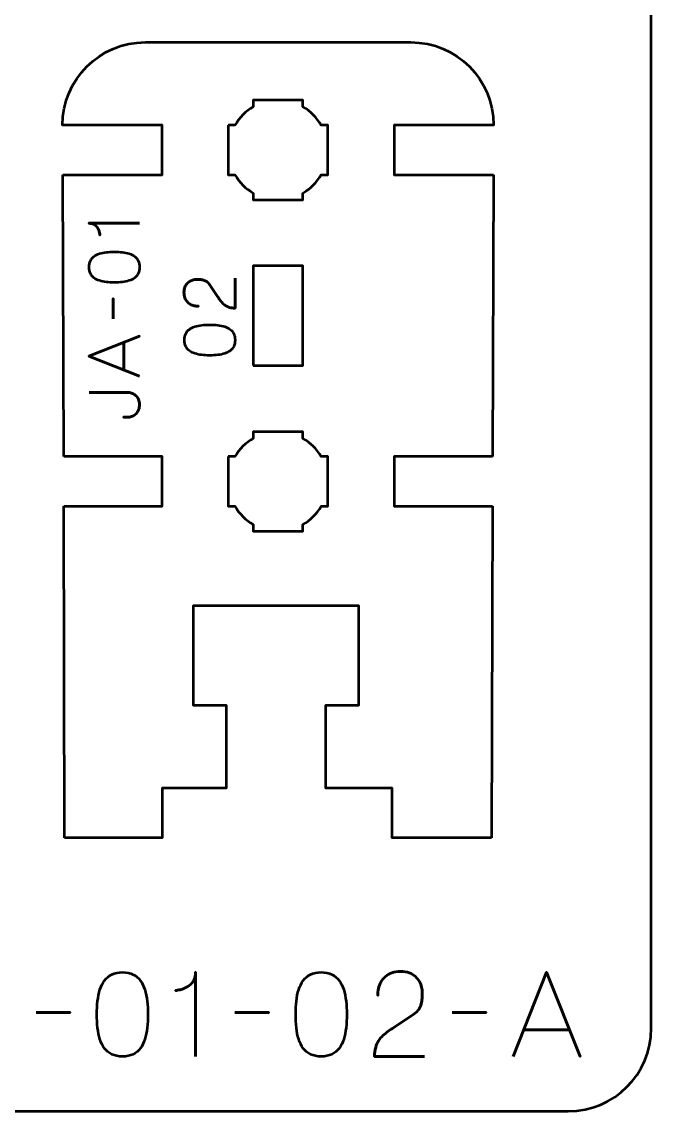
# Model space of a CAD drawing. Header units: centimetres. Extents: x -21 to 0, y -29.7 to 0.
# Drawn here: x -3.8 to 0, y -29.7 to -23.13 of the extents above; entities that cross this region are included whole.
import ezdxf

# ---------------------------------------------------------------- set-up
doc = ezdxf.new("R2010")
doc.units = ezdxf.units.CM
doc.header["$MEASUREMENT"] = 0
doc.layers.add('Layer 1', color=7, linetype='Continuous')

msp = doc.modelspace()

# ---------------------------------------------------------------- linework, layer by layer
at = {"layer": 'Layer 1', "color": 1, "lineweight": 53}
msp.add_open_spline([(-21.00003, -29.19995), (-21.00003, -29.19995), (-21.00003, -3.49992), (-21.00003, -3.49992), (-21.00003, -3.49992), (-21.00003, -3.41709), (-20.93286, -3.34992), (-20.85003, -3.34992), (-20.85003, -3.34992), (-20.7672, -3.34992), (-20.70003, -3.28275), (-20.70003, -3.19992), (-20.70003, -3.19992), (-20.70003, -3.11709), (-20.7672, -3.04992), (-20.85003, -3.04992), (-20.85003, -3.04992), (-20.93286, -3.04992), (-21.00003, -2.98275), (-21.00003, -2.89992), (-21.00003, -2.89992), (-21.00003, -2.81709), (-20.93286, -2.74992), (-20.85003, -2.74992), (-20.85003, -2.74992), (-20.7672, -2.74992), (-20.70003, -2.68275), (-20.70003, -2.59992), (-20.70003, -2.59992), (-20.70003, -2.51709), (-20.7672, -2.44992), (-20.85003, -2.44992), (-20.85003, -2.44992), (-20.93286, -2.44992), (-21.00003, -2.38275), (-21.00003, -2.29992), (-21.00003, -2.29992), (-21.00003, -2.21709), (-20.93286, -2.14992), (-20.85003, -2.14992), (-20.85003, -2.14992), (-20.7672, -2.14992), (-20.70003, -2.08275), (-20.70003, -1.99992), (-20.70003, -1.99992), (-20.70003, -1.91709), (-20.7672, -1.84992), (-20.85003, -1.84992), (-20.85003, -1.84992), (-20.93286, -1.84992), (-21.00003, -1.78275), (-21.00003, -1.69992), (-21.00003, -1.69992), (-21.00003, -1.61709), (-20.93286, -1.54992), (-20.85003, -1.54992), (-20.85003, -1.54992), (-20.7672, -1.54992), (-20.70003, -1.48275), (-20.70003, -1.39992), (-20.70003, -1.39992), (-20.70003, -1.31709), (-20.7672, -1.24992), (-20.85003, -1.24992), (-20.85003, -1.24992), (-20.93286, -1.24992), (-21.00003, -1.18275), (-21.00003, -1.09992), (-21.00003, -1.09992), (-21.00003, -1.09992), (-21.00003, -0.49992), (-21.00003, -0.49992), (-21.00003, -0.49992), (-21.00003, -0.22295), (-20.77694, 0.00004), (-20.49994, 0.00004), (-20.49994, 0.00004), (-20.49994, 0.00004), (-0.50008, 0.00004), (-0.50008, 0.00004), (-0.50008, 0.00004), (-0.22294, 0.00004), (0.00002, -0.22295), (0.00002, -0.49992), (0.00002, -0.49992), (0.00002, -0.49992), (0.00002, -29.19995), (0.00002, -29.19995), (0.00002, -29.19995), (0.00002, -29.47695), (-0.22294, -29.70004), (-0.50008, -29.70004), (-0.50008, -29.70004), (-0.50008, -29.70004), (-20.49994, -29.70004), (-20.49994, -29.70004), (-20.49994, -29.70004), (-20.77694, -29.70004), (-21.00003, -29.47695), (-21.00003, -29.19995)], degree=3, knots=[0, 0, 0, 0, 0.04, 0.04, 0.04, 0.04, 0.08, 0.08, 0.08, 0.08, 0.12, 0.12, 0.12, 0.12, 0.16, 0.16, 0.16, 0.16, 0.2, 0.2, 0.2, 0.2, 0.24, 0.24, 0.24, 0.24, 0.28, 0.28, 0.28, 0.28, 0.32, 0.32, 0.32, 0.32, 0.36, 0.36, 0.36, 0.36, 0.4, 0.4, 0.4, 0.4, 0.44, 0.44, 0.44, 0.44, 0.48, 0.48, 0.48, 0.48, 0.52, 0.52, 0.52, 0.52, 0.56, 0.56, 0.56, 0.56, 0.6, 0.6, 0.6, 0.6, 0.64, 0.64, 0.64, 0.64, 0.68, 0.68, 0.68, 0.68, 0.72, 0.72, 0.72, 0.72, 0.76, 0.76, 0.76, 0.76, 0.8, 0.8, 0.8, 0.8, 0.84, 0.84, 0.84, 0.84, 0.88, 0.88, 0.88, 0.88, 0.92, 0.92, 0.92, 0.92, 0.96, 0.96, 0.96, 0.96, 1, 1, 1, 1], dxfattribs=at)
at = {"layer": 'Layer 1', "lineweight": 53}
for points, knots in [([(-3.54883, -24.05), (-3.54883, -24.05), (-2.95, -24.05), (-2.95, -24.05), (-2.95, -24.05), (-2.95, -24.05), (-2.95, -23.75), (-2.95, -23.75), (-2.95, -23.75), (-2.95, -23.75), (-3.55, -23.75), (-3.55, -23.75), (-3.55, -23.75), (-3.55, -23.47391), (-3.32609, -23.25), (-3.05, -23.25), (-3.05, -23.25), (-3.05, -23.25), (-1.45, -23.25), (-1.45, -23.25), (-1.45, -23.25), (-1.17391, -23.25), (-0.95, -23.47391), (-0.95, -23.75), (-0.95, -23.75), (-0.95, -23.75), (-1.55, -23.75), (-1.55, -23.75), (-1.55, -23.75), (-1.55, -23.75), (-1.55, -24.05), (-1.55, -24.05), (-1.55, -24.05), (-1.55, -24.05), (-0.95094, -24.05), (-0.95094, -24.05)], [0, 0, 0, 0, 0.1111111, 0.1111111, 0.1111111, 0.1111111, 0.2222222, 0.2222222, 0.2222222, 0.2222222, 0.3333333, 0.3333333, 0.3333333, 0.3333333, 0.4444444, 0.4444444, 0.4444444, 0.4444444, 0.5555556, 0.5555556, 0.5555556, 0.5555556, 0.6666667, 0.6666667, 0.6666667, 0.6666667, 0.7777778, 0.7777778, 0.7777778, 0.7777778, 0.8888889, 0.8888889, 0.8888889, 0.8888889, 1, 1, 1, 1]), ([(-2.55, -23.75), (-2.55, -23.75), (-2.50985, -23.75), (-2.50985, -23.75), (-2.50985, -23.75), (-2.4835, -23.70447), (-2.44553, -23.6665), (-2.4, -23.64015), (-2.4, -23.64015), (-2.4, -23.64015), (-2.4, -23.6), (-2.4, -23.6), (-2.4, -23.6), (-2.4, -23.6), (-2.25, -23.6), (-2.25, -23.6), (-2.25, -23.6), (-2.25, -23.6), (-2.1, -23.6), (-2.1, -23.6), (-2.1, -23.6), (-2.1, -23.6), (-2.1, -23.64015), (-2.1, -23.64015), (-2.1, -23.64015), (-2.05447, -23.6665), (-2.0165, -23.70447), (-1.99015, -23.75), (-1.99015, -23.75), (-1.99015, -23.75), (-1.95, -23.75), (-1.95, -23.75), (-1.95, -23.75), (-1.95, -23.75), (-1.95, -23.9), (-1.95, -23.9), (-1.95, -23.9), (-1.95, -23.9), (-1.95, -24.05), (-1.95, -24.05), (-1.95, -24.05), (-1.95, -24.05), (-1.99015, -24.05), (-1.99015, -24.05), (-1.99015, -24.05), (-2.0165, -24.09553), (-2.05447, -24.1335), (-2.1, -24.15985), (-2.1, -24.15985), (-2.1, -24.15985), (-2.1, -24.2), (-2.1, -24.2), (-2.1, -24.2), (-2.1, -24.2), (-2.25, -24.2), (-2.25, -24.2), (-2.25, -24.2), (-2.25, -24.2), (-2.4, -24.2), (-2.4, -24.2), (-2.4, -24.2), (-2.4, -24.2), (-2.4, -24.15985), (-2.4, -24.15985), (-2.4, -24.15985), (-2.44553, -24.1335), (-2.4835, -24.09553), (-2.50985, -24.05), (-2.50985, -24.05), (-2.50985, -24.05), (-2.55, -24.05), (-2.55, -24.05), (-2.55, -24.05), (-2.55, -24.05), (-2.55, -23.9), (-2.55, -23.9), (-2.55, -23.9), (-2.55, -23.9), (-2.55, -23.75), (-2.55, -23.75)], [0, 0, 0, 0, 0.05, 0.05, 0.05, 0.05, 0.1, 0.1, 0.1, 0.1, 0.15, 0.15, 0.15, 0.15, 0.2, 0.2, 0.2, 0.2, 0.25, 0.25, 0.25, 0.25, 0.3, 0.3, 0.3, 0.3, 0.35, 0.35, 0.35, 0.35, 0.4, 0.4, 0.4, 0.4, 0.45, 0.45, 0.45, 0.45, 0.5, 0.5, 0.5, 0.5, 0.55, 0.55, 0.55, 0.55, 0.6, 0.6, 0.6, 0.6, 0.65, 0.65, 0.65, 0.65, 0.7, 0.7, 0.7, 0.7, 0.75, 0.75, 0.75, 0.75, 0.8, 0.8, 0.8, 0.8, 0.85, 0.85, 0.85, 0.85, 0.9, 0.9, 0.9, 0.9, 0.95, 0.95, 0.95, 0.95, 1, 1, 1, 1]), ([(-2.4, -25.2), (-2.4, -25.2), (-2.4, -24.6), (-2.4, -24.6), (-2.4, -24.6), (-2.4, -24.6), (-2.1, -24.6), (-2.1, -24.6), (-2.1, -24.6), (-2.1, -24.6), (-2.1, -25.2), (-2.1, -25.2), (-2.1, -25.2), (-2.1, -25.2), (-2.4, -25.2), (-2.4, -25.2)], [0, 0, 0, 0, 0.25, 0.25, 0.25, 0.25, 0.5, 0.5, 0.5, 0.5, 0.75, 0.75, 0.75, 0.75, 1, 1, 1, 1]), ([(-2.55, -25.75), (-2.55, -25.75), (-2.50985, -25.75), (-2.50985, -25.75), (-2.50985, -25.75), (-2.4835, -25.70447), (-2.44553, -25.6665), (-2.4, -25.64015), (-2.4, -25.64015), (-2.4, -25.64015), (-2.4, -25.6), (-2.4, -25.6), (-2.4, -25.6), (-2.4, -25.6), (-2.25, -25.6), (-2.25, -25.6), (-2.25, -25.6), (-2.25, -25.6), (-2.1, -25.6), (-2.1, -25.6), (-2.1, -25.6), (-2.1, -25.6), (-2.1, -25.64015), (-2.1, -25.64015), (-2.1, -25.64015), (-2.05447, -25.6665), (-2.0165, -25.70447), (-1.99015, -25.75), (-1.99015, -25.75), (-1.99015, -25.75), (-1.95, -25.75), (-1.95, -25.75), (-1.95, -25.75), (-1.95, -25.75), (-1.95, -25.9), (-1.95, -25.9), (-1.95, -25.9), (-1.95, -25.9), (-1.95, -26.05), (-1.95, -26.05), (-1.95, -26.05), (-1.95, -26.05), (-1.99015, -26.05), (-1.99015, -26.05), (-1.99015, -26.05), (-2.0165, -26.09553), (-2.05447, -26.1335), (-2.1, -26.15985), (-2.1, -26.15985), (-2.1, -26.15985), (-2.1, -26.2), (-2.1, -26.2), (-2.1, -26.2), (-2.1, -26.2), (-2.25, -26.2), (-2.25, -26.2), (-2.25, -26.2), (-2.25, -26.2), (-2.4, -26.2), (-2.4, -26.2), (-2.4, -26.2), (-2.4, -26.2), (-2.4, -26.15985), (-2.4, -26.15985), (-2.4, -26.15985), (-2.44553, -26.1335), (-2.4835, -26.09553), (-2.50985, -26.05), (-2.50985, -26.05), (-2.50985, -26.05), (-2.55, -26.05), (-2.55, -26.05), (-2.55, -26.05), (-2.55, -26.05), (-2.55, -25.9), (-2.55, -25.9), (-2.55, -25.9), (-2.55, -25.9), (-2.55, -25.75), (-2.55, -25.75)], [0, 0, 0, 0, 0.05, 0.05, 0.05, 0.05, 0.1, 0.1, 0.1, 0.1, 0.15, 0.15, 0.15, 0.15, 0.2, 0.2, 0.2, 0.2, 0.25, 0.25, 0.25, 0.25, 0.3, 0.3, 0.3, 0.3, 0.35, 0.35, 0.35, 0.35, 0.4, 0.4, 0.4, 0.4, 0.45, 0.45, 0.45, 0.45, 0.5, 0.5, 0.5, 0.5, 0.55, 0.55, 0.55, 0.55, 0.6, 0.6, 0.6, 0.6, 0.65, 0.65, 0.65, 0.65, 0.7, 0.7, 0.7, 0.7, 0.75, 0.75, 0.75, 0.75, 0.8, 0.8, 0.8, 0.8, 0.85, 0.85, 0.85, 0.85, 0.9, 0.9, 0.9, 0.9, 0.95, 0.95, 0.95, 0.95, 1, 1, 1, 1]), ([(-3.54101, -26.05), (-3.54101, -26.05), (-2.95, -26.05), (-2.95, -26.05), (-2.95, -26.05), (-2.95, -26.05), (-2.95, -25.75), (-2.95, -25.75), (-2.95, -25.75), (-2.95, -25.75), (-3.54219, -25.75), (-3.54219, -25.75)], [0, 0, 0, 0, 0.3333333, 0.3333333, 0.3333333, 0.3333333, 0.6666667, 0.6666667, 0.6666667, 0.6666667, 1, 1, 1, 1]), ([(-0.95625, -25.75), (-0.95625, -25.75), (-1.55, -25.75), (-1.55, -25.75), (-1.55, -25.75), (-1.55, -25.75), (-1.55, -26.05), (-1.55, -26.05), (-1.55, -26.05), (-1.55, -26.05), (-0.95719, -26.05), (-0.95719, -26.05)], [0, 0, 0, 0, 0.3333333, 0.3333333, 0.3333333, 0.3333333, 0.6666667, 0.6666667, 0.6666667, 0.6666667, 1, 1, 1, 1]), ([(-0.9625, -28.05), (-0.9625, -28.05), (-1.5625, -28.05), (-1.5625, -28.05), (-1.5625, -28.05), (-1.5625, -28.05), (-1.5625, -27.75), (-1.5625, -27.75), (-1.5625, -27.75), (-1.5625, -27.75), (-1.9625, -27.75), (-1.9625, -27.75), (-1.9625, -27.75), (-1.9625, -27.75), (-1.9625, -27.25), (-1.9625, -27.25), (-1.9625, -27.25), (-1.9625, -27.25), (-1.7625, -27.24999), (-1.7625, -27.24999), (-1.7625, -27.24999), (-1.7625, -27.24999), (-1.7625, -26.65), (-1.7625, -26.65), (-1.7625, -26.65), (-2.14583, -26.65), (-2.37917, -26.65), (-2.7625, -26.65), (-2.7625, -26.65), (-2.7625, -26.65), (-2.7625, -27.24999), (-2.7625, -27.24999), (-2.7625, -27.24999), (-2.7625, -27.24999), (-2.5625, -27.25), (-2.5625, -27.25), (-2.5625, -27.25), (-2.5625, -27.25), (-2.5625, -27.75001), (-2.5625, -27.75001), (-2.5625, -27.75001), (-2.5625, -27.75001), (-2.95, -27.75), (-2.95, -27.75), (-2.95, -27.75), (-2.95, -27.75), (-2.95, -28.05), (-2.95, -28.05), (-2.95, -28.05), (-2.95, -28.05), (-3.5375, -28.05), (-3.5375, -28.05)], [0, 0, 0, 0, 0.0769231, 0.0769231, 0.0769231, 0.0769231, 0.1538462, 0.1538462, 0.1538462, 0.1538462, 0.2307692, 0.2307692, 0.2307692, 0.2307692, 0.3076923, 0.3076923, 0.3076923, 0.3076923, 0.3846154, 0.3846154, 0.3846154, 0.3846154, 0.4615385, 0.4615385, 0.4615385, 0.4615385, 0.5384615, 0.5384615, 0.5384615, 0.5384615, 0.6153846, 0.6153846, 0.6153846, 0.6153846, 0.6923077, 0.6923077, 0.6923077, 0.6923077, 0.7692308, 0.7692308, 0.7692308, 0.7692308, 0.8461538, 0.8461538, 0.8461538, 0.8461538, 0.9230769, 0.9230769, 0.9230769, 0.9230769, 1, 1, 1, 1])]:
    msp.add_open_spline(points, degree=3, knots=knots, dxfattribs=at)
at = {"layer": 'Layer 1', "color": 3, "lineweight": 53}
for points in [[(-3.54219, -25.75), (-3.54219, -25.75), (-3.54883, -24.05), (-3.54883, -24.05)], [(-0.95094, -24.05), (-0.95094, -24.05), (-0.95625, -25.75), (-0.95625, -25.75)], [(-3.5375, -28.05), (-3.5375, -28.05), (-3.54101, -26.05), (-3.54101, -26.05)], [(-0.95719, -26.05), (-0.95719, -26.05), (-0.9625, -28.05), (-0.9625, -28.05)]]:
    msp.add_open_spline(points, degree=3, dxfattribs=at)
at = {"layer": 'Layer 1', "color": 5, "lineweight": 53}
for points, knots in [([(-3.08505, -24.34231), (-3.08505, -24.34231), (-3.39027, -24.34231), (-3.39027, -24.34231), (-3.39027, -24.34231), (-3.3799, -24.34238), (-3.37101, -24.34422), (-3.3636, -24.34775), (-3.3636, -24.34775), (-3.35612, -24.3512), (-3.34998, -24.35579), (-3.34505, -24.36143), (-3.34505, -24.36143), (-3.34011, -24.36708), (-3.33616, -24.37315), (-3.33319, -24.37964), (-3.33319, -24.37964), (-3.3303, -24.38613), (-3.32811, -24.39241), (-3.32677, -24.39848), (-3.32677, -24.39848), (-3.32536, -24.40461), (-3.32451, -24.40984), (-3.32423, -24.41428), (-3.32423, -24.41428), (-3.32451, -24.40984), (-3.32536, -24.40461), (-3.32677, -24.39848), (-3.32677, -24.39848), (-3.32811, -24.39241), (-3.3303, -24.38613), (-3.33319, -24.37964), (-3.33319, -24.37964), (-3.33616, -24.37315), (-3.34011, -24.36708), (-3.34505, -24.36143), (-3.34505, -24.36143), (-3.34998, -24.35579), (-3.35612, -24.3512), (-3.3636, -24.34775), (-3.3636, -24.34775), (-3.37101, -24.34422), (-3.3799, -24.34238), (-3.39027, -24.34231), (-3.39027, -24.34231), (-3.39027, -24.34231), (-3.08505, -24.34231), (-3.08505, -24.34231)], [0, 0, 0, 0, 0.0833333, 0.0833333, 0.0833333, 0.0833333, 0.1666667, 0.1666667, 0.1666667, 0.1666667, 0.25, 0.25, 0.25, 0.25, 0.3333333, 0.3333333, 0.3333333, 0.3333333, 0.4166667, 0.4166667, 0.4166667, 0.4166667, 0.5, 0.5, 0.5, 0.5, 0.5833333, 0.5833333, 0.5833333, 0.5833333, 0.6666667, 0.6666667, 0.6666667, 0.6666667, 0.75, 0.75, 0.75, 0.75, 0.8333333, 0.8333333, 0.8333333, 0.8333333, 0.9166667, 0.9166667, 0.9166667, 0.9166667, 1, 1, 1, 1]), ([(-3.08505, -24.60689), (-3.08512, -24.59208), (-3.08773, -24.57931), (-3.09281, -24.56865), (-3.09281, -24.56865), (-3.09789, -24.55807), (-3.10516, -24.54925), (-3.1144, -24.5422), (-3.1144, -24.5422), (-3.12371, -24.53521), (-3.13472, -24.52971), (-3.14742, -24.52562), (-3.14742, -24.52562), (-3.16012, -24.52159), (-3.17402, -24.5187), (-3.18926, -24.51708), (-3.18926, -24.51708), (-3.2045, -24.51538), (-3.22052, -24.51454), (-3.23745, -24.51461), (-3.23745, -24.51461), (-3.25431, -24.51454), (-3.27033, -24.51538), (-3.2855, -24.51708), (-3.2855, -24.51708), (-3.30067, -24.5187), (-3.31464, -24.52159), (-3.32734, -24.52562), (-3.32734, -24.52562), (-3.33997, -24.52971), (-3.35097, -24.53521), (-3.36036, -24.5422), (-3.36036, -24.5422), (-3.36967, -24.54925), (-3.37694, -24.55807), (-3.38202, -24.56865), (-3.38202, -24.56865), (-3.38717, -24.57931), (-3.38978, -24.59208), (-3.38985, -24.60689), (-3.38985, -24.60689), (-3.38978, -24.62171), (-3.38717, -24.63448), (-3.38202, -24.64514), (-3.38202, -24.64514), (-3.37694, -24.65572), (-3.36967, -24.66454), (-3.36036, -24.67159), (-3.36036, -24.67159), (-3.35097, -24.67858), (-3.33997, -24.68408), (-3.32734, -24.68817), (-3.32734, -24.68817), (-3.31464, -24.6922), (-3.30067, -24.69509), (-3.2855, -24.69671), (-3.2855, -24.69671), (-3.27033, -24.6984), (-3.25431, -24.69925), (-3.23745, -24.69918), (-3.23745, -24.69918), (-3.22052, -24.69925), (-3.2045, -24.6984), (-3.18926, -24.69671), (-3.18926, -24.69671), (-3.17402, -24.69509), (-3.16012, -24.6922), (-3.14742, -24.68817), (-3.14742, -24.68817), (-3.13472, -24.68408), (-3.12371, -24.67858), (-3.1144, -24.67159), (-3.1144, -24.67159), (-3.10516, -24.66454), (-3.09789, -24.65572), (-3.09281, -24.64514), (-3.09281, -24.64514), (-3.08773, -24.63448), (-3.08512, -24.62171), (-3.08505, -24.60689)], [0, 0, 0, 0, 0.05, 0.05, 0.05, 0.05, 0.1, 0.1, 0.1, 0.1, 0.15, 0.15, 0.15, 0.15, 0.2, 0.2, 0.2, 0.2, 0.25, 0.25, 0.25, 0.25, 0.3, 0.3, 0.3, 0.3, 0.35, 0.35, 0.35, 0.35, 0.4, 0.4, 0.4, 0.4, 0.45, 0.45, 0.45, 0.45, 0.5, 0.5, 0.5, 0.5, 0.55, 0.55, 0.55, 0.55, 0.6, 0.6, 0.6, 0.6, 0.65, 0.65, 0.65, 0.65, 0.7, 0.7, 0.7, 0.7, 0.75, 0.75, 0.75, 0.75, 0.8, 0.8, 0.8, 0.8, 0.85, 0.85, 0.85, 0.85, 0.9, 0.9, 0.9, 0.9, 0.95, 0.95, 0.95, 0.95, 1, 1, 1, 1]), ([(-3.08505, -24.60689), (-3.08512, -24.59208), (-3.08773, -24.57931), (-3.09281, -24.56865), (-3.09281, -24.56865), (-3.09789, -24.55807), (-3.10516, -24.54925), (-3.1144, -24.5422), (-3.1144, -24.5422), (-3.12371, -24.53521), (-3.13472, -24.52971), (-3.14742, -24.52562), (-3.14742, -24.52562), (-3.16012, -24.52159), (-3.17402, -24.5187), (-3.18926, -24.51708), (-3.18926, -24.51708), (-3.2045, -24.51538), (-3.22052, -24.51454), (-3.23745, -24.51461), (-3.23745, -24.51461), (-3.25431, -24.51454), (-3.27033, -24.51538), (-3.2855, -24.51708), (-3.2855, -24.51708), (-3.30067, -24.5187), (-3.31464, -24.52159), (-3.32734, -24.52562), (-3.32734, -24.52562), (-3.33997, -24.52971), (-3.35097, -24.53521), (-3.36036, -24.5422), (-3.36036, -24.5422), (-3.36967, -24.54925), (-3.37694, -24.55807), (-3.38202, -24.56865), (-3.38202, -24.56865), (-3.38717, -24.57931), (-3.38978, -24.59208), (-3.38985, -24.60689), (-3.38985, -24.60689), (-3.38978, -24.62171), (-3.38717, -24.63448), (-3.38202, -24.64514), (-3.38202, -24.64514), (-3.37694, -24.65572), (-3.36967, -24.66454), (-3.36036, -24.67159), (-3.36036, -24.67159), (-3.35097, -24.67858), (-3.33997, -24.68408), (-3.32734, -24.68817), (-3.32734, -24.68817), (-3.31464, -24.6922), (-3.30067, -24.69509), (-3.2855, -24.69671), (-3.2855, -24.69671), (-3.27033, -24.6984), (-3.25431, -24.69925), (-3.23745, -24.69918), (-3.23745, -24.69918), (-3.22052, -24.69925), (-3.2045, -24.6984), (-3.18926, -24.69671), (-3.18926, -24.69671), (-3.17402, -24.69509), (-3.16012, -24.6922), (-3.14742, -24.68817), (-3.14742, -24.68817), (-3.13472, -24.68408), (-3.12371, -24.67858), (-3.1144, -24.67159), (-3.1144, -24.67159), (-3.10516, -24.66454), (-3.09789, -24.65572), (-3.09281, -24.64514), (-3.09281, -24.64514), (-3.08773, -24.63448), (-3.08512, -24.62171), (-3.08505, -24.60689)], [0, 0, 0, 0, 0.05, 0.05, 0.05, 0.05, 0.1, 0.1, 0.1, 0.1, 0.15, 0.15, 0.15, 0.15, 0.2, 0.2, 0.2, 0.2, 0.25, 0.25, 0.25, 0.25, 0.3, 0.3, 0.3, 0.3, 0.35, 0.35, 0.35, 0.35, 0.4, 0.4, 0.4, 0.4, 0.45, 0.45, 0.45, 0.45, 0.5, 0.5, 0.5, 0.5, 0.55, 0.55, 0.55, 0.55, 0.6, 0.6, 0.6, 0.6, 0.65, 0.65, 0.65, 0.65, 0.7, 0.7, 0.7, 0.7, 0.75, 0.75, 0.75, 0.75, 0.8, 0.8, 0.8, 0.8, 0.85, 0.85, 0.85, 0.85, 0.9, 0.9, 0.9, 0.9, 0.95, 0.95, 0.95, 0.95, 1, 1, 1, 1]), ([(-2.50974, -24.67272), (-2.50974, -24.67272), (-2.50974, -24.85433), (-2.50974, -24.85433), (-2.50974, -24.85433), (-2.52202, -24.85398), (-2.53288, -24.85243), (-2.5422, -24.84981), (-2.5422, -24.84981), (-2.55151, -24.84713), (-2.55969, -24.84354), (-2.56675, -24.83909), (-2.56675, -24.83909), (-2.5738, -24.83457), (-2.58008, -24.82942), (-2.58559, -24.82357), (-2.58559, -24.82357), (-2.59116, -24.81771), (-2.59624, -24.81143), (-2.60104, -24.80466), (-2.60104, -24.80466), (-2.60577, -24.79789), (-2.61049, -24.7909), (-2.61515, -24.78363), (-2.61515, -24.78363), (-2.61515, -24.78363), (-2.66341, -24.71124), (-2.66341, -24.71124), (-2.66341, -24.71124), (-2.66863, -24.70384), (-2.67427, -24.69805), (-2.68048, -24.69396), (-2.68048, -24.69396), (-2.68662, -24.6898), (-2.69311, -24.6869), (-2.69989, -24.68514), (-2.69989, -24.68514), (-2.70673, -24.68345), (-2.71364, -24.68239), (-2.72077, -24.68204), (-2.72077, -24.68204), (-2.7279, -24.68168), (-2.73502, -24.68154), (-2.74215, -24.68161), (-2.74215, -24.68161), (-2.748, -24.68161), (-2.75428, -24.68239), (-2.76106, -24.68394), (-2.76106, -24.68394), (-2.76776, -24.68556), (-2.77446, -24.6881), (-2.78109, -24.6917), (-2.78109, -24.6917), (-2.78773, -24.6953), (-2.79379, -24.7001), (-2.7993, -24.70609), (-2.7993, -24.70609), (-2.80473, -24.71209), (-2.8091, -24.7195), (-2.81242, -24.72832), (-2.81242, -24.72832), (-2.81574, -24.73714), (-2.81743, -24.74751), (-2.8175, -24.7595), (-2.8175, -24.7595), (-2.81743, -24.77157), (-2.81574, -24.78222), (-2.81249, -24.7914), (-2.81249, -24.7914), (-2.80925, -24.80057), (-2.80473, -24.8084), (-2.79902, -24.81489), (-2.79902, -24.81489), (-2.7933, -24.82138), (-2.78667, -24.8266), (-2.77926, -24.83069), (-2.77926, -24.83069), (-2.77185, -24.83479), (-2.76395, -24.83775), (-2.75562, -24.83965), (-2.75562, -24.83965), (-2.7473, -24.84156), (-2.73883, -24.84248), (-2.73029, -24.84248), (-2.73029, -24.84248), (-2.73883, -24.84248), (-2.7473, -24.84156), (-2.75562, -24.83965), (-2.75562, -24.83965), (-2.76395, -24.83775), (-2.77185, -24.83479), (-2.77926, -24.83069), (-2.77926, -24.83069), (-2.78667, -24.8266), (-2.7933, -24.82138), (-2.79902, -24.81489), (-2.79902, -24.81489), (-2.80473, -24.8084), (-2.80925, -24.80057), (-2.81249, -24.7914), (-2.81249, -24.7914), (-2.81574, -24.78222), (-2.81743, -24.77157), (-2.8175, -24.7595), (-2.8175, -24.7595), (-2.81743, -24.74751), (-2.81574, -24.73714), (-2.81242, -24.72832), (-2.81242, -24.72832), (-2.8091, -24.7195), (-2.80473, -24.71209), (-2.7993, -24.70609), (-2.7993, -24.70609), (-2.79379, -24.7001), (-2.78773, -24.6953), (-2.78109, -24.6917), (-2.78109, -24.6917), (-2.77446, -24.6881), (-2.76776, -24.68556), (-2.76106, -24.68394), (-2.76106, -24.68394), (-2.75428, -24.68239), (-2.748, -24.68161), (-2.74215, -24.68161), (-2.74215, -24.68161), (-2.73502, -24.68154), (-2.7279, -24.68168), (-2.72077, -24.68204), (-2.72077, -24.68204), (-2.71364, -24.68239), (-2.70673, -24.68345), (-2.69989, -24.68514), (-2.69989, -24.68514), (-2.69311, -24.6869), (-2.68662, -24.6898), (-2.68048, -24.69396), (-2.68048, -24.69396), (-2.67427, -24.69805), (-2.66863, -24.70384), (-2.66341, -24.71124), (-2.66341, -24.71124), (-2.66341, -24.71124), (-2.61515, -24.78363), (-2.61515, -24.78363), (-2.61515, -24.78363), (-2.61049, -24.7909), (-2.60577, -24.79789), (-2.60104, -24.80466), (-2.60104, -24.80466), (-2.59624, -24.81143), (-2.59116, -24.81771), (-2.58559, -24.82357), (-2.58559, -24.82357), (-2.58008, -24.82942), (-2.5738, -24.83457), (-2.56675, -24.83909), (-2.56675, -24.83909), (-2.55969, -24.84354), (-2.55151, -24.84713), (-2.5422, -24.84981), (-2.5422, -24.84981), (-2.53288, -24.85243), (-2.52202, -24.85398), (-2.50974, -24.85433), (-2.50974, -24.85433), (-2.50974, -24.85433), (-2.50974, -24.67272), (-2.50974, -24.67272)], [0, 0, 0, 0, 0.0238095, 0.0238095, 0.0238095, 0.0238095, 0.047619, 0.047619, 0.047619, 0.047619, 0.0714286, 0.0714286, 0.0714286, 0.0714286, 0.0952381, 0.0952381, 0.0952381, 0.0952381, 0.1190476, 0.1190476, 0.1190476, 0.1190476, 0.1428571, 0.1428571, 0.1428571, 0.1428571, 0.1666667, 0.1666667, 0.1666667, 0.1666667, 0.1904762, 0.1904762, 0.1904762, 0.1904762, 0.2142857, 0.2142857, 0.2142857, 0.2142857, 0.2380952, 0.2380952, 0.2380952, 0.2380952, 0.2619048, 0.2619048, 0.2619048, 0.2619048, 0.2857143, 0.2857143, 0.2857143, 0.2857143, 0.3095238, 0.3095238, 0.3095238, 0.3095238, 0.3333333, 0.3333333, 0.3333333, 0.3333333, 0.3571429, 0.3571429, 0.3571429, 0.3571429, 0.3809524, 0.3809524, 0.3809524, 0.3809524, 0.4047619, 0.4047619, 0.4047619, 0.4047619, 0.4285714, 0.4285714, 0.4285714, 0.4285714, 0.452381, 0.452381, 0.452381, 0.452381, 0.4761905, 0.4761905, 0.4761905, 0.4761905, 0.5, 0.5, 0.5, 0.5, 0.5238095, 0.5238095, 0.5238095, 0.5238095, 0.547619, 0.547619, 0.547619, 0.547619, 0.5714286, 0.5714286, 0.5714286, 0.5714286, 0.5952381, 0.5952381, 0.5952381, 0.5952381, 0.6190476, 0.6190476, 0.6190476, 0.6190476, 0.6428571, 0.6428571, 0.6428571, 0.6428571, 0.6666667, 0.6666667, 0.6666667, 0.6666667, 0.6904762, 0.6904762, 0.6904762, 0.6904762, 0.7142857, 0.7142857, 0.7142857, 0.7142857, 0.7380952, 0.7380952, 0.7380952, 0.7380952, 0.7619048, 0.7619048, 0.7619048, 0.7619048, 0.7857143, 0.7857143, 0.7857143, 0.7857143, 0.8095238, 0.8095238, 0.8095238, 0.8095238, 0.8333333, 0.8333333, 0.8333333, 0.8333333, 0.8571429, 0.8571429, 0.8571429, 0.8571429, 0.8809524, 0.8809524, 0.8809524, 0.8809524, 0.9047619, 0.9047619, 0.9047619, 0.9047619, 0.9285714, 0.9285714, 0.9285714, 0.9285714, 0.952381, 0.952381, 0.952381, 0.952381, 0.9761905, 0.9761905, 0.9761905, 0.9761905, 1, 1, 1, 1]), ([(-3.24465, -24.91931), (-3.24465, -24.91931), (-3.24465, -24.79612), (-3.24465, -24.79612), (-3.24465, -24.79612), (-3.24465, -24.79612), (-3.24465, -24.91931), (-3.24465, -24.91931)], [0, 0, 0, 0, 0.5, 0.5, 0.5, 0.5, 1, 1, 1, 1]), ([(-2.50974, -25.04694), (-2.50981, -25.03213), (-2.51242, -25.01936), (-2.5175, -25.0087), (-2.5175, -25.0087), (-2.52258, -24.99812), (-2.52985, -24.9893), (-2.53909, -24.98225), (-2.53909, -24.98225), (-2.5484, -24.97526), (-2.55941, -24.96976), (-2.57211, -24.96567), (-2.57211, -24.96567), (-2.58481, -24.96164), (-2.59871, -24.95875), (-2.61395, -24.95713), (-2.61395, -24.95713), (-2.62919, -24.95543), (-2.64521, -24.95459), (-2.66214, -24.95466), (-2.66214, -24.95466), (-2.679, -24.95459), (-2.69502, -24.95543), (-2.71019, -24.95713), (-2.71019, -24.95713), (-2.72536, -24.95875), (-2.73933, -24.96164), (-2.75203, -24.96567), (-2.75203, -24.96567), (-2.76466, -24.96976), (-2.77566, -24.97526), (-2.78505, -24.98225), (-2.78505, -24.98225), (-2.79436, -24.9893), (-2.80163, -24.99812), (-2.80671, -25.0087), (-2.80671, -25.0087), (-2.81186, -25.01936), (-2.81447, -25.03213), (-2.81454, -25.04694), (-2.81454, -25.04694), (-2.81447, -25.06176), (-2.81186, -25.07453), (-2.80671, -25.08519), (-2.80671, -25.08519), (-2.80163, -25.09577), (-2.79436, -25.10459), (-2.78505, -25.11164), (-2.78505, -25.11164), (-2.77566, -25.11863), (-2.76466, -25.12413), (-2.75203, -25.12822), (-2.75203, -25.12822), (-2.73933, -25.13225), (-2.72536, -25.13514), (-2.71019, -25.13676), (-2.71019, -25.13676), (-2.69502, -25.13845), (-2.679, -25.1393), (-2.66214, -25.13923), (-2.66214, -25.13923), (-2.64521, -25.1393), (-2.62919, -25.13845), (-2.61395, -25.13676), (-2.61395, -25.13676), (-2.59871, -25.13514), (-2.58481, -25.13225), (-2.57211, -25.12822), (-2.57211, -25.12822), (-2.55941, -25.12413), (-2.5484, -25.11863), (-2.53909, -25.11164), (-2.53909, -25.11164), (-2.52985, -25.10459), (-2.52258, -25.09577), (-2.5175, -25.08519), (-2.5175, -25.08519), (-2.51242, -25.07453), (-2.50981, -25.06176), (-2.50974, -25.04694)], [0, 0, 0, 0, 0.05, 0.05, 0.05, 0.05, 0.1, 0.1, 0.1, 0.1, 0.15, 0.15, 0.15, 0.15, 0.2, 0.2, 0.2, 0.2, 0.25, 0.25, 0.25, 0.25, 0.3, 0.3, 0.3, 0.3, 0.35, 0.35, 0.35, 0.35, 0.4, 0.4, 0.4, 0.4, 0.45, 0.45, 0.45, 0.45, 0.5, 0.5, 0.5, 0.5, 0.55, 0.55, 0.55, 0.55, 0.6, 0.6, 0.6, 0.6, 0.65, 0.65, 0.65, 0.65, 0.7, 0.7, 0.7, 0.7, 0.75, 0.75, 0.75, 0.75, 0.8, 0.8, 0.8, 0.8, 0.85, 0.85, 0.85, 0.85, 0.9, 0.9, 0.9, 0.9, 0.95, 0.95, 0.95, 0.95, 1, 1, 1, 1]), ([(-2.50974, -25.04694), (-2.50981, -25.03213), (-2.51242, -25.01936), (-2.5175, -25.0087), (-2.5175, -25.0087), (-2.52258, -24.99812), (-2.52985, -24.9893), (-2.53909, -24.98225), (-2.53909, -24.98225), (-2.5484, -24.97526), (-2.55941, -24.96976), (-2.57211, -24.96567), (-2.57211, -24.96567), (-2.58481, -24.96164), (-2.59871, -24.95875), (-2.61395, -24.95713), (-2.61395, -24.95713), (-2.62919, -24.95543), (-2.64521, -24.95459), (-2.66214, -24.95466), (-2.66214, -24.95466), (-2.679, -24.95459), (-2.69502, -24.95543), (-2.71019, -24.95713), (-2.71019, -24.95713), (-2.72536, -24.95875), (-2.73933, -24.96164), (-2.75203, -24.96567), (-2.75203, -24.96567), (-2.76466, -24.96976), (-2.77566, -24.97526), (-2.78505, -24.98225), (-2.78505, -24.98225), (-2.79436, -24.9893), (-2.80163, -24.99812), (-2.80671, -25.0087), (-2.80671, -25.0087), (-2.81186, -25.01936), (-2.81447, -25.03213), (-2.81454, -25.04694), (-2.81454, -25.04694), (-2.81447, -25.06176), (-2.81186, -25.07453), (-2.80671, -25.08519), (-2.80671, -25.08519), (-2.80163, -25.09577), (-2.79436, -25.10459), (-2.78505, -25.11164), (-2.78505, -25.11164), (-2.77566, -25.11863), (-2.76466, -25.12413), (-2.75203, -25.12822), (-2.75203, -25.12822), (-2.73933, -25.13225), (-2.72536, -25.13514), (-2.71019, -25.13676), (-2.71019, -25.13676), (-2.69502, -25.13845), (-2.679, -25.1393), (-2.66214, -25.13923), (-2.66214, -25.13923), (-2.64521, -25.1393), (-2.62919, -25.13845), (-2.61395, -25.13676), (-2.61395, -25.13676), (-2.59871, -25.13514), (-2.58481, -25.13225), (-2.57211, -25.12822), (-2.57211, -25.12822), (-2.55941, -25.12413), (-2.5484, -25.11863), (-2.53909, -25.11164), (-2.53909, -25.11164), (-2.52985, -25.10459), (-2.52258, -25.09577), (-2.5175, -25.08519), (-2.5175, -25.08519), (-2.51242, -25.07453), (-2.50981, -25.06176), (-2.50974, -25.04694)], [0, 0, 0, 0, 0.05, 0.05, 0.05, 0.05, 0.1, 0.1, 0.1, 0.1, 0.15, 0.15, 0.15, 0.15, 0.2, 0.2, 0.2, 0.2, 0.25, 0.25, 0.25, 0.25, 0.3, 0.3, 0.3, 0.3, 0.35, 0.35, 0.35, 0.35, 0.4, 0.4, 0.4, 0.4, 0.45, 0.45, 0.45, 0.45, 0.5, 0.5, 0.5, 0.5, 0.55, 0.55, 0.55, 0.55, 0.6, 0.6, 0.6, 0.6, 0.65, 0.65, 0.65, 0.65, 0.7, 0.7, 0.7, 0.7, 0.75, 0.75, 0.75, 0.75, 0.8, 0.8, 0.8, 0.8, 0.85, 0.85, 0.85, 0.85, 0.9, 0.9, 0.9, 0.9, 0.95, 0.95, 0.95, 0.95, 1, 1, 1, 1]), ([(-3.08505, -25.26517), (-3.08505, -25.26517), (-3.39027, -25.1441), (-3.39027, -25.1441), (-3.39027, -25.1441), (-3.39027, -25.1441), (-3.08505, -25.0226), (-3.08505, -25.0226), (-3.08505, -25.0226), (-3.08505, -25.0226), (-3.39027, -25.1441), (-3.39027, -25.1441), (-3.39027, -25.1441), (-3.39027, -25.1441), (-3.08505, -25.26517), (-3.08505, -25.26517)], [0, 0, 0, 0, 0.25, 0.25, 0.25, 0.25, 0.5, 0.5, 0.5, 0.5, 0.75, 0.75, 0.75, 0.75, 1, 1, 1, 1]), ([(-3.18115, -25.22707), (-3.18115, -25.22707), (-3.18115, -25.06113), (-3.18115, -25.06113), (-3.18115, -25.06113), (-3.18115, -25.06113), (-3.18115, -25.22707), (-3.18115, -25.22707)], [0, 0, 0, 0, 0.5, 0.5, 0.5, 0.5, 1, 1, 1, 1]), ([(-3.38858, -25.36338), (-3.38858, -25.36338), (-3.15151, -25.3638), (-3.15151, -25.3638), (-3.15151, -25.3638), (-3.14375, -25.3638), (-3.13606, -25.36543), (-3.1283, -25.36853), (-3.1283, -25.36853), (-3.12061, -25.37171), (-3.11348, -25.37636), (-3.10706, -25.3825), (-3.10706, -25.3825), (-3.10057, -25.38871), (-3.09542, -25.39626), (-3.09147, -25.40522), (-3.09147, -25.40522), (-3.08759, -25.41425), (-3.08554, -25.42455), (-3.08547, -25.43619), (-3.08547, -25.43619), (-3.08547, -25.44784), (-3.08738, -25.45835), (-3.09112, -25.46766), (-3.09112, -25.46766), (-3.09493, -25.47698), (-3.10001, -25.48495), (-3.10643, -25.49151), (-3.10643, -25.49151), (-3.11285, -25.49814), (-3.1199, -25.50315), (-3.12774, -25.50668), (-3.12774, -25.50668), (-3.13557, -25.51021), (-3.14347, -25.51197), (-3.15151, -25.51197), (-3.15151, -25.51197), (-3.15151, -25.51197), (-3.18284, -25.51197), (-3.18284, -25.51197), (-3.18284, -25.51197), (-3.18284, -25.51197), (-3.15151, -25.51197), (-3.15151, -25.51197), (-3.15151, -25.51197), (-3.14347, -25.51197), (-3.13557, -25.51021), (-3.12774, -25.50668), (-3.12774, -25.50668), (-3.1199, -25.50315), (-3.11285, -25.49814), (-3.10643, -25.49151), (-3.10643, -25.49151), (-3.10001, -25.48495), (-3.09493, -25.47698), (-3.09112, -25.46766), (-3.09112, -25.46766), (-3.08738, -25.45835), (-3.08547, -25.44784), (-3.08547, -25.43619), (-3.08547, -25.43619), (-3.08554, -25.42455), (-3.08759, -25.41425), (-3.09147, -25.40522), (-3.09147, -25.40522), (-3.09542, -25.39626), (-3.10057, -25.38871), (-3.10706, -25.3825), (-3.10706, -25.3825), (-3.11348, -25.37636), (-3.12061, -25.37171), (-3.1283, -25.36853), (-3.1283, -25.36853), (-3.13606, -25.36543), (-3.14375, -25.3638), (-3.15151, -25.3638), (-3.15151, -25.3638), (-3.15151, -25.3638), (-3.38858, -25.36338), (-3.38858, -25.36338)], [0, 0, 0, 0, 0.05, 0.05, 0.05, 0.05, 0.1, 0.1, 0.1, 0.1, 0.15, 0.15, 0.15, 0.15, 0.2, 0.2, 0.2, 0.2, 0.25, 0.25, 0.25, 0.25, 0.3, 0.3, 0.3, 0.3, 0.35, 0.35, 0.35, 0.35, 0.4, 0.4, 0.4, 0.4, 0.45, 0.45, 0.45, 0.45, 0.5, 0.5, 0.5, 0.5, 0.55, 0.55, 0.55, 0.55, 0.6, 0.6, 0.6, 0.6, 0.65, 0.65, 0.65, 0.65, 0.7, 0.7, 0.7, 0.7, 0.75, 0.75, 0.75, 0.75, 0.8, 0.8, 0.8, 0.8, 0.85, 0.85, 0.85, 0.85, 0.9, 0.9, 0.9, 0.9, 0.95, 0.95, 0.95, 0.95, 1, 1, 1, 1]), ([(-1.36622, -29.36992), (-1.36622, -29.36992), (-1.66891, -29.36992), (-1.66891, -29.36992), (-1.66891, -29.36992), (-1.66832, -29.34946), (-1.66573, -29.33135), (-1.66138, -29.31583), (-1.66138, -29.31583), (-1.65691, -29.3003), (-1.65092, -29.28666), (-1.64351, -29.2749), (-1.64351, -29.2749), (-1.63598, -29.26315), (-1.6274, -29.25268), (-1.61764, -29.24351), (-1.61764, -29.24351), (-1.60788, -29.23422), (-1.59741, -29.22575), (-1.58612, -29.21775), (-1.58612, -29.21775), (-1.57483, -29.20988), (-1.56319, -29.202), (-1.55108, -29.19424), (-1.55108, -29.19424), (-1.55108, -29.19424), (-1.43043, -29.1138), (-1.43043, -29.1138), (-1.43043, -29.1138), (-1.41808, -29.1051), (-1.40844, -29.09557), (-1.40162, -29.08534), (-1.40162, -29.08534), (-1.39468, -29.07511), (-1.38986, -29.06429), (-1.38692, -29.05289), (-1.38692, -29.05289), (-1.3841, -29.0416), (-1.38233, -29.02996), (-1.38175, -29.0182), (-1.38175, -29.0182), (-1.38116, -29.00632), (-1.38092, -28.99444), (-1.38104, -28.98257), (-1.38104, -28.98257), (-1.38104, -28.97281), (-1.38233, -28.96234), (-1.38492, -28.95105), (-1.38492, -28.95105), (-1.38763, -28.93988), (-1.39186, -28.92871), (-1.39786, -28.91766), (-1.39786, -28.91766), (-1.40385, -28.9066), (-1.41185, -28.89649), (-1.42185, -28.88732), (-1.42185, -28.88732), (-1.43184, -28.87826), (-1.44419, -28.87097), (-1.45889, -28.86544), (-1.45889, -28.86544), (-1.47359, -28.85992), (-1.49087, -28.8571), (-1.51086, -28.85698), (-1.51086, -28.85698), (-1.53097, -28.8571), (-1.54873, -28.85992), (-1.56402, -28.86533), (-1.56402, -28.86533), (-1.5793, -28.87074), (-1.59236, -28.87826), (-1.60317, -28.88779), (-1.60317, -28.88779), (-1.61399, -28.89731), (-1.6227, -28.90837), (-1.62952, -28.92071), (-1.62952, -28.92071), (-1.63634, -28.93306), (-1.64128, -28.94623), (-1.64445, -28.96011), (-1.64445, -28.96011), (-1.64763, -28.97398), (-1.64915, -28.98809), (-1.64915, -29.00232), (-1.64915, -29.00232), (-1.64915, -28.98809), (-1.64763, -28.97398), (-1.64445, -28.96011), (-1.64445, -28.96011), (-1.64128, -28.94623), (-1.63634, -28.93306), (-1.62952, -28.92071), (-1.62952, -28.92071), (-1.6227, -28.90837), (-1.61399, -28.89731), (-1.60317, -28.88779), (-1.60317, -28.88779), (-1.59236, -28.87826), (-1.5793, -28.87074), (-1.56402, -28.86533), (-1.56402, -28.86533), (-1.54873, -28.85992), (-1.53097, -28.8571), (-1.51086, -28.85698), (-1.51086, -28.85698), (-1.49087, -28.8571), (-1.47359, -28.85992), (-1.45889, -28.86544), (-1.45889, -28.86544), (-1.44419, -28.87097), (-1.43184, -28.87826), (-1.42185, -28.88732), (-1.42185, -28.88732), (-1.41185, -28.89649), (-1.40385, -28.9066), (-1.39786, -28.91766), (-1.39786, -28.91766), (-1.39186, -28.92871), (-1.38763, -28.93988), (-1.38492, -28.95105), (-1.38492, -28.95105), (-1.38233, -28.96234), (-1.38104, -28.97281), (-1.38104, -28.98257), (-1.38104, -28.98257), (-1.38092, -28.99444), (-1.38116, -29.00632), (-1.38175, -29.0182), (-1.38175, -29.0182), (-1.38233, -29.02996), (-1.3841, -29.0416), (-1.38692, -29.05289), (-1.38692, -29.05289), (-1.38986, -29.06429), (-1.39468, -29.07511), (-1.40162, -29.08534), (-1.40162, -29.08534), (-1.40844, -29.09557), (-1.41808, -29.1051), (-1.43043, -29.1138), (-1.43043, -29.1138), (-1.43043, -29.1138), (-1.55108, -29.19424), (-1.55108, -29.19424), (-1.55108, -29.19424), (-1.56319, -29.202), (-1.57483, -29.20988), (-1.58612, -29.21775), (-1.58612, -29.21775), (-1.59741, -29.22575), (-1.60788, -29.23422), (-1.61764, -29.24351), (-1.61764, -29.24351), (-1.6274, -29.25268), (-1.63598, -29.26315), (-1.64351, -29.2749), (-1.64351, -29.2749), (-1.65092, -29.28666), (-1.65691, -29.3003), (-1.66138, -29.31583), (-1.66138, -29.31583), (-1.66573, -29.33135), (-1.66832, -29.34946), (-1.66891, -29.36992), (-1.66891, -29.36992), (-1.66891, -29.36992), (-1.36622, -29.36992), (-1.36622, -29.36992)], [0, 0, 0, 0, 0.0238095, 0.0238095, 0.0238095, 0.0238095, 0.047619, 0.047619, 0.047619, 0.047619, 0.0714286, 0.0714286, 0.0714286, 0.0714286, 0.0952381, 0.0952381, 0.0952381, 0.0952381, 0.1190476, 0.1190476, 0.1190476, 0.1190476, 0.1428571, 0.1428571, 0.1428571, 0.1428571, 0.1666667, 0.1666667, 0.1666667, 0.1666667, 0.1904762, 0.1904762, 0.1904762, 0.1904762, 0.2142857, 0.2142857, 0.2142857, 0.2142857, 0.2380952, 0.2380952, 0.2380952, 0.2380952, 0.2619048, 0.2619048, 0.2619048, 0.2619048, 0.2857143, 0.2857143, 0.2857143, 0.2857143, 0.3095238, 0.3095238, 0.3095238, 0.3095238, 0.3333333, 0.3333333, 0.3333333, 0.3333333, 0.3571429, 0.3571429, 0.3571429, 0.3571429, 0.3809524, 0.3809524, 0.3809524, 0.3809524, 0.4047619, 0.4047619, 0.4047619, 0.4047619, 0.4285714, 0.4285714, 0.4285714, 0.4285714, 0.452381, 0.452381, 0.452381, 0.452381, 0.4761905, 0.4761905, 0.4761905, 0.4761905, 0.5, 0.5, 0.5, 0.5, 0.5238095, 0.5238095, 0.5238095, 0.5238095, 0.547619, 0.547619, 0.547619, 0.547619, 0.5714286, 0.5714286, 0.5714286, 0.5714286, 0.5952381, 0.5952381, 0.5952381, 0.5952381, 0.6190476, 0.6190476, 0.6190476, 0.6190476, 0.6428571, 0.6428571, 0.6428571, 0.6428571, 0.6666667, 0.6666667, 0.6666667, 0.6666667, 0.6904762, 0.6904762, 0.6904762, 0.6904762, 0.7142857, 0.7142857, 0.7142857, 0.7142857, 0.7380952, 0.7380952, 0.7380952, 0.7380952, 0.7619048, 0.7619048, 0.7619048, 0.7619048, 0.7857143, 0.7857143, 0.7857143, 0.7857143, 0.8095238, 0.8095238, 0.8095238, 0.8095238, 0.8333333, 0.8333333, 0.8333333, 0.8333333, 0.8571429, 0.8571429, 0.8571429, 0.8571429, 0.8809524, 0.8809524, 0.8809524, 0.8809524, 0.9047619, 0.9047619, 0.9047619, 0.9047619, 0.9285714, 0.9285714, 0.9285714, 0.9285714, 0.952381, 0.952381, 0.952381, 0.952381, 0.9761905, 0.9761905, 0.9761905, 0.9761905, 1, 1, 1, 1]), ([(-3.18868, -29.36992), (-3.16398, -29.3698), (-3.1427, -29.36545), (-3.12494, -29.35698), (-3.12494, -29.35698), (-3.1073, -29.34852), (-3.0926, -29.33641), (-3.08084, -29.321), (-3.08084, -29.321), (-3.0692, -29.30548), (-3.06003, -29.28713), (-3.05321, -29.26597), (-3.05321, -29.26597), (-3.04651, -29.2448), (-3.04169, -29.22163), (-3.03898, -29.19623), (-3.03898, -29.19623), (-3.03616, -29.17083), (-3.03475, -29.14414), (-3.03487, -29.11592), (-3.03487, -29.11592), (-3.03475, -29.08781), (-3.03616, -29.06112), (-3.03898, -29.03584), (-3.03898, -29.03584), (-3.04169, -29.01055), (-3.04651, -28.98727), (-3.05321, -28.9661), (-3.05321, -28.9661), (-3.06003, -28.94506), (-3.0692, -28.92671), (-3.08084, -28.91107), (-3.08084, -28.91107), (-3.0926, -28.89555), (-3.1073, -28.88344), (-3.12494, -28.87497), (-3.12494, -28.87497), (-3.1427, -28.86639), (-3.16398, -28.86203), (-3.18868, -28.86192), (-3.18868, -28.86192), (-3.21337, -28.86203), (-3.23466, -28.86639), (-3.25241, -28.87497), (-3.25241, -28.87497), (-3.27005, -28.88344), (-3.28475, -28.89555), (-3.29651, -28.91107), (-3.29651, -28.91107), (-3.30815, -28.92671), (-3.31732, -28.94506), (-3.32414, -28.9661), (-3.32414, -28.9661), (-3.33085, -28.98727), (-3.33567, -29.01055), (-3.33837, -29.03584), (-3.33837, -29.03584), (-3.3412, -29.06112), (-3.34261, -29.08781), (-3.34249, -29.11592), (-3.34249, -29.11592), (-3.34261, -29.14414), (-3.3412, -29.17083), (-3.33837, -29.19623), (-3.33837, -29.19623), (-3.33567, -29.22163), (-3.33085, -29.2448), (-3.32414, -29.26597), (-3.32414, -29.26597), (-3.31732, -29.28713), (-3.30815, -29.30548), (-3.29651, -29.321), (-3.29651, -29.321), (-3.28475, -29.33641), (-3.27005, -29.34852), (-3.25241, -29.35698), (-3.25241, -29.35698), (-3.23466, -29.36545), (-3.21337, -29.3698), (-3.18868, -29.36992)], [0, 0, 0, 0, 0.05, 0.05, 0.05, 0.05, 0.1, 0.1, 0.1, 0.1, 0.15, 0.15, 0.15, 0.15, 0.2, 0.2, 0.2, 0.2, 0.25, 0.25, 0.25, 0.25, 0.3, 0.3, 0.3, 0.3, 0.35, 0.35, 0.35, 0.35, 0.4, 0.4, 0.4, 0.4, 0.45, 0.45, 0.45, 0.45, 0.5, 0.5, 0.5, 0.5, 0.55, 0.55, 0.55, 0.55, 0.6, 0.6, 0.6, 0.6, 0.65, 0.65, 0.65, 0.65, 0.7, 0.7, 0.7, 0.7, 0.75, 0.75, 0.75, 0.75, 0.8, 0.8, 0.8, 0.8, 0.85, 0.85, 0.85, 0.85, 0.9, 0.9, 0.9, 0.9, 0.95, 0.95, 0.95, 0.95, 1, 1, 1, 1]), ([(-3.18868, -29.36992), (-3.16398, -29.3698), (-3.1427, -29.36545), (-3.12494, -29.35698), (-3.12494, -29.35698), (-3.1073, -29.34852), (-3.0926, -29.33641), (-3.08084, -29.321), (-3.08084, -29.321), (-3.0692, -29.30548), (-3.06003, -29.28713), (-3.05321, -29.26597), (-3.05321, -29.26597), (-3.04651, -29.2448), (-3.04169, -29.22163), (-3.03898, -29.19623), (-3.03898, -29.19623), (-3.03616, -29.17083), (-3.03475, -29.14414), (-3.03487, -29.11592), (-3.03487, -29.11592), (-3.03475, -29.08781), (-3.03616, -29.06112), (-3.03898, -29.03584), (-3.03898, -29.03584), (-3.04169, -29.01055), (-3.04651, -28.98727), (-3.05321, -28.9661), (-3.05321, -28.9661), (-3.06003, -28.94506), (-3.0692, -28.92671), (-3.08084, -28.91107), (-3.08084, -28.91107), (-3.0926, -28.89555), (-3.1073, -28.88344), (-3.12494, -28.87497), (-3.12494, -28.87497), (-3.1427, -28.86639), (-3.16398, -28.86203), (-3.18868, -28.86192), (-3.18868, -28.86192), (-3.21337, -28.86203), (-3.23466, -28.86639), (-3.25241, -28.87497), (-3.25241, -28.87497), (-3.27005, -28.88344), (-3.28475, -28.89555), (-3.29651, -28.91107), (-3.29651, -28.91107), (-3.30815, -28.92671), (-3.31732, -28.94506), (-3.32414, -28.9661), (-3.32414, -28.9661), (-3.33085, -28.98727), (-3.33567, -29.01055), (-3.33837, -29.03584), (-3.33837, -29.03584), (-3.3412, -29.06112), (-3.34261, -29.08781), (-3.34249, -29.11592), (-3.34249, -29.11592), (-3.34261, -29.14414), (-3.3412, -29.17083), (-3.33837, -29.19623), (-3.33837, -29.19623), (-3.33567, -29.22163), (-3.33085, -29.2448), (-3.32414, -29.26597), (-3.32414, -29.26597), (-3.31732, -29.28713), (-3.30815, -29.30548), (-3.29651, -29.321), (-3.29651, -29.321), (-3.28475, -29.33641), (-3.27005, -29.34852), (-3.25241, -29.35698), (-3.25241, -29.35698), (-3.23466, -29.36545), (-3.21337, -29.3698), (-3.18868, -29.36992)], [0, 0, 0, 0, 0.05, 0.05, 0.05, 0.05, 0.1, 0.1, 0.1, 0.1, 0.15, 0.15, 0.15, 0.15, 0.2, 0.2, 0.2, 0.2, 0.25, 0.25, 0.25, 0.25, 0.3, 0.3, 0.3, 0.3, 0.35, 0.35, 0.35, 0.35, 0.4, 0.4, 0.4, 0.4, 0.45, 0.45, 0.45, 0.45, 0.5, 0.5, 0.5, 0.5, 0.55, 0.55, 0.55, 0.55, 0.6, 0.6, 0.6, 0.6, 0.65, 0.65, 0.65, 0.65, 0.7, 0.7, 0.7, 0.7, 0.75, 0.75, 0.75, 0.75, 0.8, 0.8, 0.8, 0.8, 0.85, 0.85, 0.85, 0.85, 0.9, 0.9, 0.9, 0.9, 0.95, 0.95, 0.95, 0.95, 1, 1, 1, 1]), ([(-2.7477, -29.36992), (-2.7477, -29.36992), (-2.7477, -28.86121), (-2.7477, -28.86121), (-2.7477, -28.86121), (-2.74782, -28.8785), (-2.75088, -28.89331), (-2.75676, -28.90566), (-2.75676, -28.90566), (-2.76252, -28.91813), (-2.77016, -28.92836), (-2.77957, -28.93659), (-2.77957, -28.93659), (-2.78898, -28.94482), (-2.79909, -28.95141), (-2.80991, -28.95634), (-2.80991, -28.95634), (-2.82073, -28.96117), (-2.8312, -28.96481), (-2.84131, -28.96705), (-2.84131, -28.96705), (-2.85154, -28.9694), (-2.86024, -28.97081), (-2.86765, -28.97128), (-2.86765, -28.97128), (-2.86024, -28.97081), (-2.85154, -28.9694), (-2.84131, -28.96705), (-2.84131, -28.96705), (-2.8312, -28.96481), (-2.82073, -28.96117), (-2.80991, -28.95634), (-2.80991, -28.95634), (-2.79909, -28.95141), (-2.78898, -28.94482), (-2.77957, -28.93659), (-2.77957, -28.93659), (-2.77016, -28.92836), (-2.76252, -28.91813), (-2.75676, -28.90566), (-2.75676, -28.90566), (-2.75088, -28.89331), (-2.74782, -28.8785), (-2.7477, -28.86121), (-2.7477, -28.86121), (-2.7477, -28.86121), (-2.7477, -29.36992), (-2.7477, -29.36992)], [0, 0, 0, 0, 0.0833333, 0.0833333, 0.0833333, 0.0833333, 0.1666667, 0.1666667, 0.1666667, 0.1666667, 0.25, 0.25, 0.25, 0.25, 0.3333333, 0.3333333, 0.3333333, 0.3333333, 0.4166667, 0.4166667, 0.4166667, 0.4166667, 0.5, 0.5, 0.5, 0.5, 0.5833333, 0.5833333, 0.5833333, 0.5833333, 0.6666667, 0.6666667, 0.6666667, 0.6666667, 0.75, 0.75, 0.75, 0.75, 0.8333333, 0.8333333, 0.8333333, 0.8333333, 0.9166667, 0.9166667, 0.9166667, 0.9166667, 1, 1, 1, 1]), ([(-1.98994, -29.36992), (-1.96524, -29.3698), (-1.94396, -29.36545), (-1.9262, -29.35698), (-1.9262, -29.35698), (-1.90856, -29.34852), (-1.89386, -29.33641), (-1.8821, -29.321), (-1.8821, -29.321), (-1.87046, -29.30548), (-1.86129, -29.28713), (-1.85447, -29.26597), (-1.85447, -29.26597), (-1.84777, -29.2448), (-1.84295, -29.22163), (-1.84024, -29.19623), (-1.84024, -29.19623), (-1.83742, -29.17083), (-1.83601, -29.14414), (-1.83613, -29.11592), (-1.83613, -29.11592), (-1.83601, -29.08781), (-1.83742, -29.06112), (-1.84024, -29.03584), (-1.84024, -29.03584), (-1.84295, -29.01055), (-1.84777, -28.98727), (-1.85447, -28.9661), (-1.85447, -28.9661), (-1.86129, -28.94506), (-1.87046, -28.92671), (-1.8821, -28.91107), (-1.8821, -28.91107), (-1.89386, -28.89555), (-1.90856, -28.88344), (-1.9262, -28.87497), (-1.9262, -28.87497), (-1.94396, -28.86639), (-1.96524, -28.86203), (-1.98994, -28.86192), (-1.98994, -28.86192), (-2.01463, -28.86203), (-2.03592, -28.86639), (-2.05367, -28.87497), (-2.05367, -28.87497), (-2.07131, -28.88344), (-2.08601, -28.89555), (-2.09777, -28.91107), (-2.09777, -28.91107), (-2.10941, -28.92671), (-2.11858, -28.94506), (-2.1254, -28.9661), (-2.1254, -28.9661), (-2.13211, -28.98727), (-2.13693, -29.01055), (-2.13963, -29.03584), (-2.13963, -29.03584), (-2.14246, -29.06112), (-2.14387, -29.08781), (-2.14375, -29.11592), (-2.14375, -29.11592), (-2.14387, -29.14414), (-2.14246, -29.17083), (-2.13963, -29.19623), (-2.13963, -29.19623), (-2.13693, -29.22163), (-2.13211, -29.2448), (-2.1254, -29.26597), (-2.1254, -29.26597), (-2.11858, -29.28713), (-2.10941, -29.30548), (-2.09777, -29.321), (-2.09777, -29.321), (-2.08601, -29.33641), (-2.07131, -29.34852), (-2.05367, -29.35698), (-2.05367, -29.35698), (-2.03592, -29.36545), (-2.01463, -29.3698), (-1.98994, -29.36992)], [0, 0, 0, 0, 0.05, 0.05, 0.05, 0.05, 0.1, 0.1, 0.1, 0.1, 0.15, 0.15, 0.15, 0.15, 0.2, 0.2, 0.2, 0.2, 0.25, 0.25, 0.25, 0.25, 0.3, 0.3, 0.3, 0.3, 0.35, 0.35, 0.35, 0.35, 0.4, 0.4, 0.4, 0.4, 0.45, 0.45, 0.45, 0.45, 0.5, 0.5, 0.5, 0.5, 0.55, 0.55, 0.55, 0.55, 0.6, 0.6, 0.6, 0.6, 0.65, 0.65, 0.65, 0.65, 0.7, 0.7, 0.7, 0.7, 0.75, 0.75, 0.75, 0.75, 0.8, 0.8, 0.8, 0.8, 0.85, 0.85, 0.85, 0.85, 0.9, 0.9, 0.9, 0.9, 0.95, 0.95, 0.95, 0.95, 1, 1, 1, 1]), ([(-1.98994, -29.36992), (-1.96524, -29.3698), (-1.94396, -29.36545), (-1.9262, -29.35698), (-1.9262, -29.35698), (-1.90856, -29.34852), (-1.89386, -29.33641), (-1.8821, -29.321), (-1.8821, -29.321), (-1.87046, -29.30548), (-1.86129, -29.28713), (-1.85447, -29.26597), (-1.85447, -29.26597), (-1.84777, -29.2448), (-1.84295, -29.22163), (-1.84024, -29.19623), (-1.84024, -29.19623), (-1.83742, -29.17083), (-1.83601, -29.14414), (-1.83613, -29.11592), (-1.83613, -29.11592), (-1.83601, -29.08781), (-1.83742, -29.06112), (-1.84024, -29.03584), (-1.84024, -29.03584), (-1.84295, -29.01055), (-1.84777, -28.98727), (-1.85447, -28.9661), (-1.85447, -28.9661), (-1.86129, -28.94506), (-1.87046, -28.92671), (-1.8821, -28.91107), (-1.8821, -28.91107), (-1.89386, -28.89555), (-1.90856, -28.88344), (-1.9262, -28.87497), (-1.9262, -28.87497), (-1.94396, -28.86639), (-1.96524, -28.86203), (-1.98994, -28.86192), (-1.98994, -28.86192), (-2.01463, -28.86203), (-2.03592, -28.86639), (-2.05367, -28.87497), (-2.05367, -28.87497), (-2.07131, -28.88344), (-2.08601, -28.89555), (-2.09777, -28.91107), (-2.09777, -28.91107), (-2.10941, -28.92671), (-2.11858, -28.94506), (-2.1254, -28.9661), (-2.1254, -28.9661), (-2.13211, -28.98727), (-2.13693, -29.01055), (-2.13963, -29.03584), (-2.13963, -29.03584), (-2.14246, -29.06112), (-2.14387, -29.08781), (-2.14375, -29.11592), (-2.14375, -29.11592), (-2.14387, -29.14414), (-2.14246, -29.17083), (-2.13963, -29.19623), (-2.13963, -29.19623), (-2.13693, -29.22163), (-2.13211, -29.2448), (-2.1254, -29.26597), (-2.1254, -29.26597), (-2.11858, -29.28713), (-2.10941, -29.30548), (-2.09777, -29.321), (-2.09777, -29.321), (-2.08601, -29.33641), (-2.07131, -29.34852), (-2.05367, -29.35698), (-2.05367, -29.35698), (-2.03592, -29.36545), (-2.01463, -29.3698), (-1.98994, -29.36992)], [0, 0, 0, 0, 0.05, 0.05, 0.05, 0.05, 0.1, 0.1, 0.1, 0.1, 0.15, 0.15, 0.15, 0.15, 0.2, 0.2, 0.2, 0.2, 0.25, 0.25, 0.25, 0.25, 0.3, 0.3, 0.3, 0.3, 0.35, 0.35, 0.35, 0.35, 0.4, 0.4, 0.4, 0.4, 0.45, 0.45, 0.45, 0.45, 0.5, 0.5, 0.5, 0.5, 0.55, 0.55, 0.55, 0.55, 0.6, 0.6, 0.6, 0.6, 0.65, 0.65, 0.65, 0.65, 0.7, 0.7, 0.7, 0.7, 0.75, 0.75, 0.75, 0.75, 0.8, 0.8, 0.8, 0.8, 0.85, 0.85, 0.85, 0.85, 0.9, 0.9, 0.9, 0.9, 0.95, 0.95, 0.95, 0.95, 1, 1, 1, 1]), ([(-0.83282, -29.36992), (-0.83282, -29.36992), (-0.63103, -28.86121), (-0.63103, -28.86121), (-0.63103, -28.86121), (-0.63103, -28.86121), (-0.42853, -29.36992), (-0.42853, -29.36992), (-0.42853, -29.36992), (-0.42853, -29.36992), (-0.63103, -28.86121), (-0.63103, -28.86121), (-0.63103, -28.86121), (-0.63103, -28.86121), (-0.83282, -29.36992), (-0.83282, -29.36992)], [0, 0, 0, 0, 0.25, 0.25, 0.25, 0.25, 0.5, 0.5, 0.5, 0.5, 0.75, 0.75, 0.75, 0.75, 1, 1, 1, 1]), ([(-3.70938, -29.10392), (-3.70938, -29.10392), (-3.50406, -29.10392), (-3.50406, -29.10392), (-3.50406, -29.10392), (-3.50406, -29.10392), (-3.70938, -29.10392), (-3.70938, -29.10392)], [0, 0, 0, 0, 0.5, 0.5, 0.5, 0.5, 1, 1, 1, 1]), ([(-2.51064, -29.10392), (-2.51064, -29.10392), (-2.30532, -29.10392), (-2.30532, -29.10392), (-2.30532, -29.10392), (-2.30532, -29.10392), (-2.51064, -29.10392), (-2.51064, -29.10392)], [0, 0, 0, 0, 0.5, 0.5, 0.5, 0.5, 1, 1, 1, 1]), ([(-1.19971, -29.10392), (-1.19971, -29.10392), (-0.99439, -29.10392), (-0.99439, -29.10392), (-0.99439, -29.10392), (-0.99439, -29.10392), (-1.19971, -29.10392), (-1.19971, -29.10392)], [0, 0, 0, 0, 0.5, 0.5, 0.5, 0.5, 1, 1, 1, 1]), ([(-0.76932, -29.20976), (-0.76932, -29.20976), (-0.49274, -29.20976), (-0.49274, -29.20976), (-0.49274, -29.20976), (-0.49274, -29.20976), (-0.76932, -29.20976), (-0.76932, -29.20976)], [0, 0, 0, 0, 0.5, 0.5, 0.5, 0.5, 1, 1, 1, 1])]:
    msp.add_open_spline(points, degree=3, knots=knots, dxfattribs=at)

doc.saveas('drawing.dxf')
